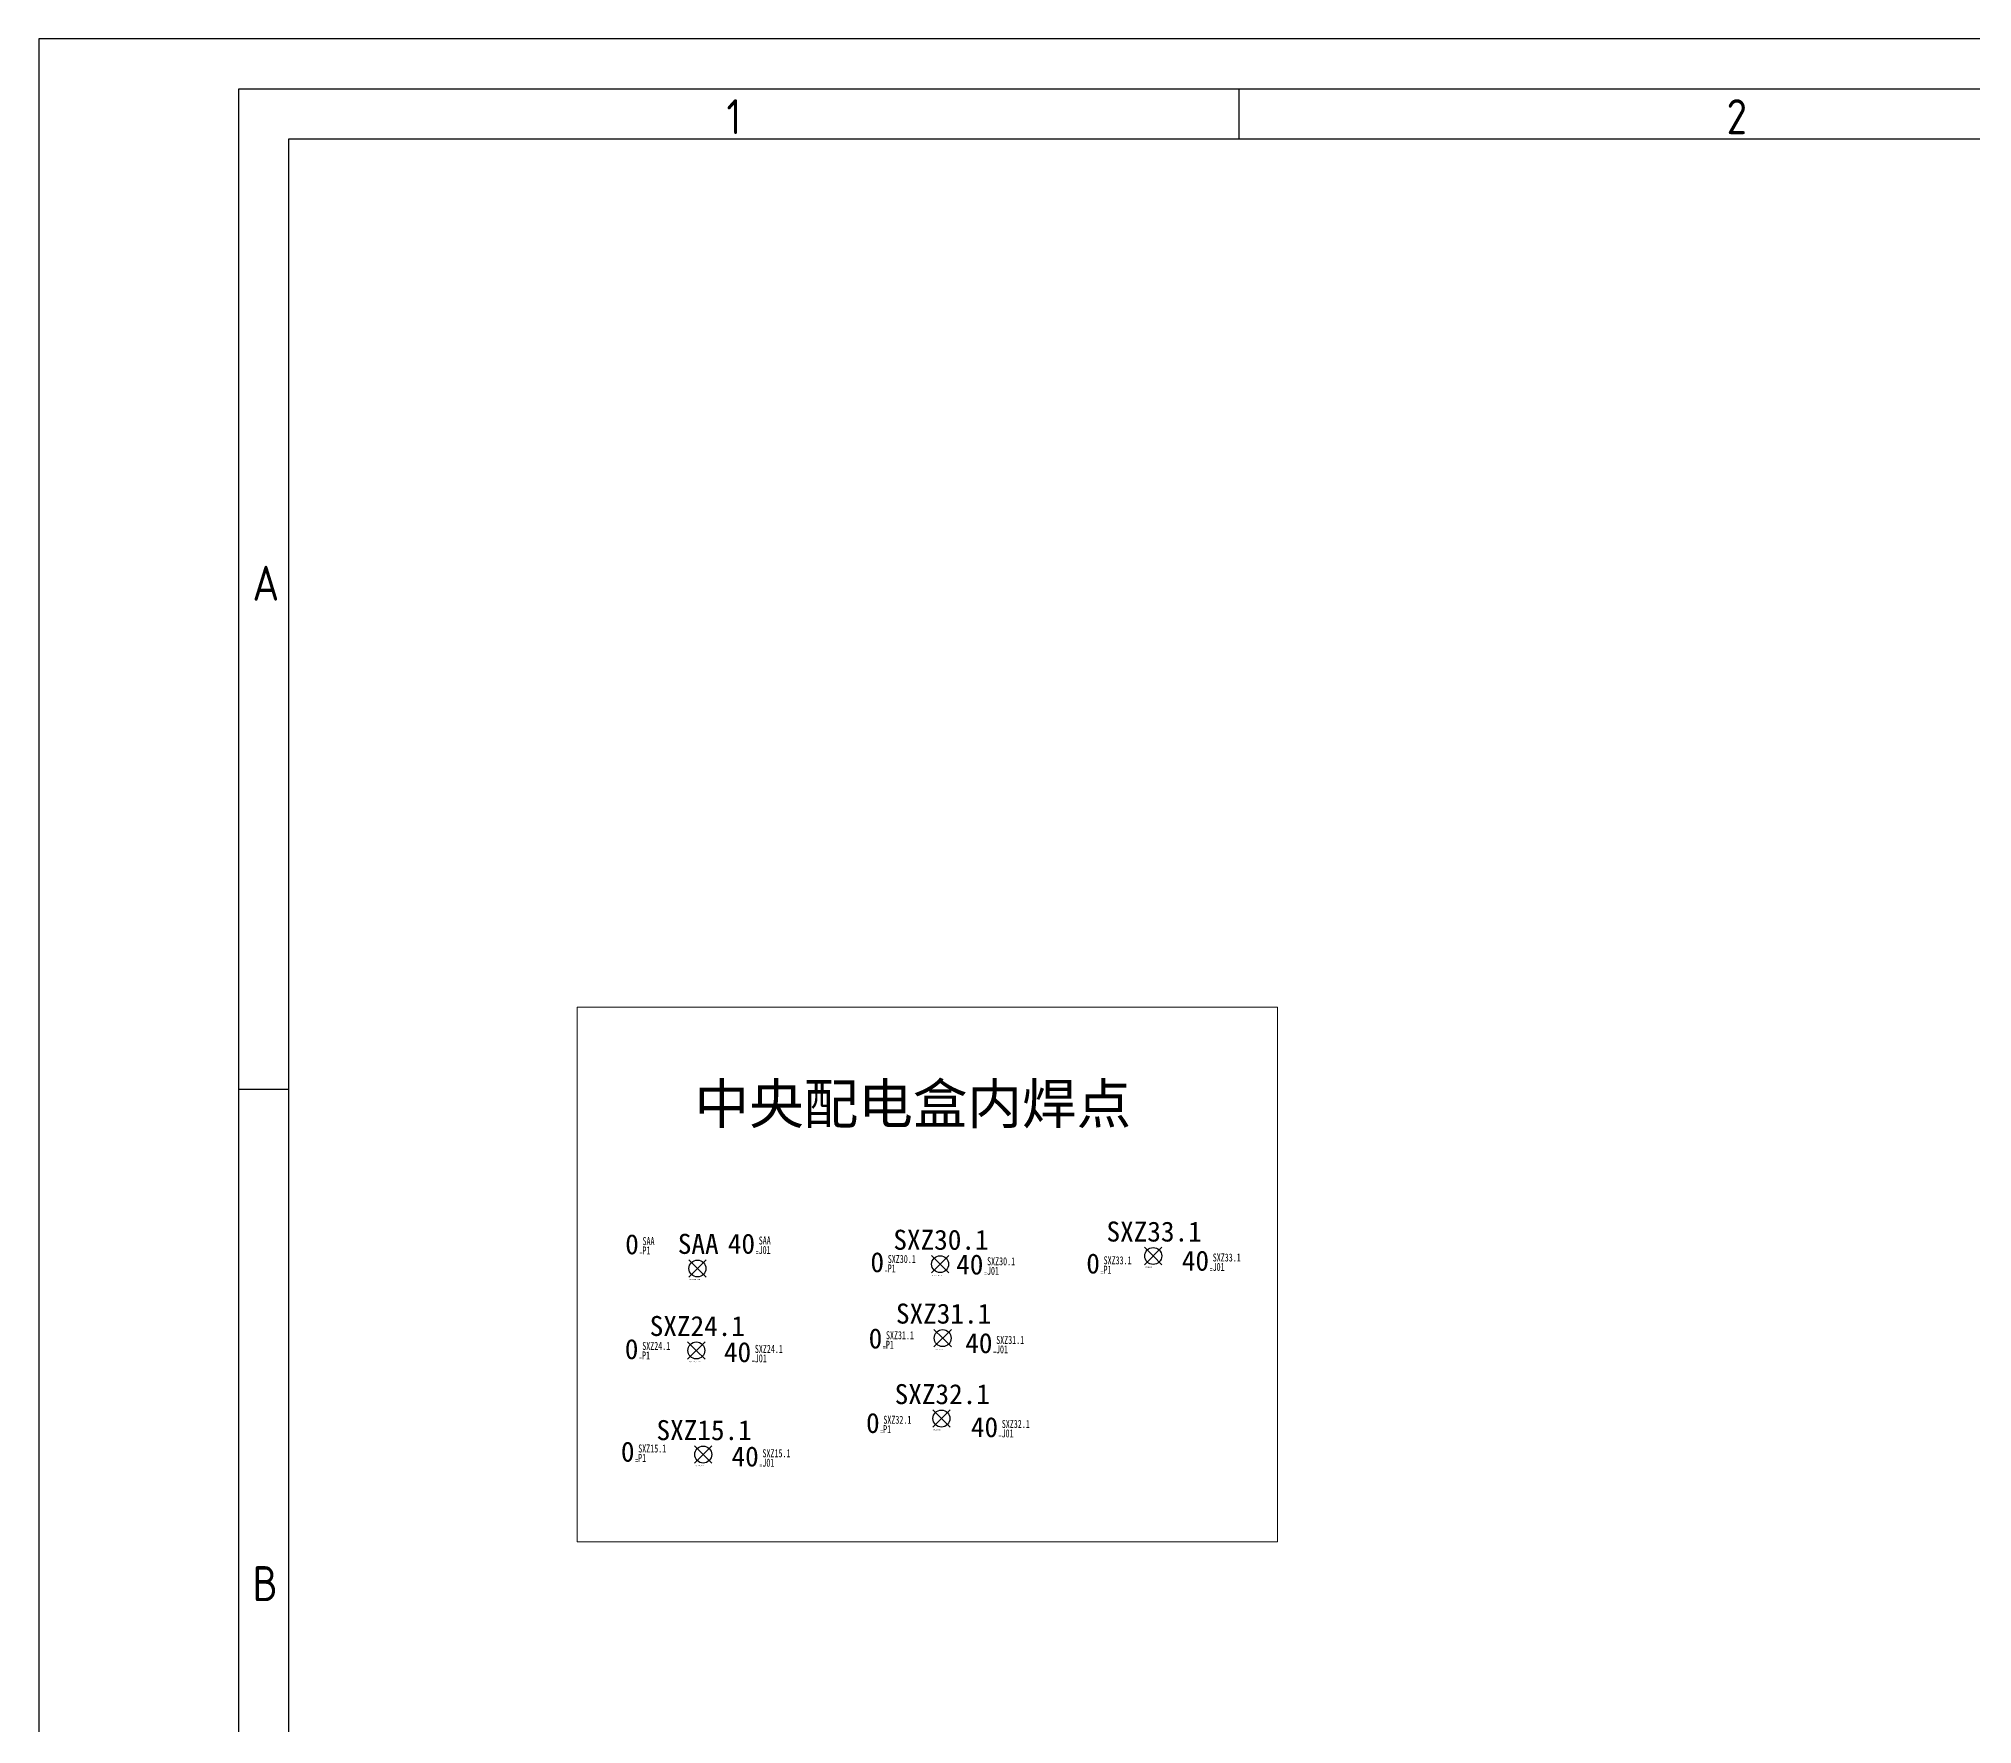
# Model space of a CAD drawing. Header units: millimetres. Extents: x -2653 to 6698, y -4403 to -42.
# Drawn here: x -185.4 to 7.9, y -505.8 to -337.3 of the extents above; entities that cross this region are included whole.
import ezdxf
from ezdxf.enums import TextEntityAlignment as Align

# ---------------------------------------------------------------- set-up
doc = ezdxf.new("R2010")
doc.units = ezdxf.units.MM
doc.header["$MEASUREMENT"] = 0
for name, color, linetype in [('4', 4, 'Continuous'), ('raw-data', 1, 'Continuous'), ('文字', 3, 'Continuous'), ('短路点', 4, 'Continuous'), ('短路点-E1', 53, 'Continuous'), ('短路点-短路线号', 2, 'Continuous'), ('节点长度-L', 32, 'Continuous'), ('轮廓线', 7, 'Continuous')]:
    doc.layers.add(name, color=color, linetype=linetype)
for name, color, linetype, plot in [('短路点-不打印', 10, 'Continuous', False), ('节点长度-E1', 53, 'Continuous', False), ('节点长度-E2', 53, 'Continuous', False), ('节点长度-不打印', 14, 'Continuous', False), ('隐藏-短路点信息', 4, 'Continuous', False)]:
    doc.layers.add(name, color=color, linetype=linetype, plot=plot)
doc.styles.add('CL', font='', dxfattribs={"height": 2})
doc.styles.add('GBHZ', font='gbenor.shx', dxfattribs={"bigfont": 'gbcbig.shx'})
doc.styles.add('灯泡', font='', dxfattribs={"width": 0.7})
doc.styles.get('CL').set_extended_font_data('SimSun')
doc.styles.get('灯泡').set_extended_font_data('NSimSun')

# ---------------------------------------------------------------- blocks, each defined once
blk = doc.blocks.new('短路点')
at = {"layer": '轮廓线', "color": 2, "linetype": 'ByBlock', "lineweight": -2}
for p, q in [((0, 0), (-0.87, 0.87)), ((-0.87, -0.87), (0.87, 0.87)), ((0, 0), (0.87, -0.87))]:
    blk.add_line(p, q, dxfattribs=at)
at = {"layer": '轮廓线', "color": 2, "linetype": 'ByBlock', "lineweight": -2, "const_width": 0.0983}
for points in [[(-0.87, -0.87), (0.87, 0.87)], [(-0.87, 0.87), (0.87, -0.87)]]:
    blk.add_lwpolyline(points, dxfattribs=at)
at = {"layer": '轮廓线', "linetype": 'ByBlock', "lineweight": -2}
blk.add_circle((0, 0), 0.847, dxfattribs=at)
at = {"layer": '短路点-E1', "color": 4, "ltscale": 0.5, "style": 'CL', "flags": 4}
blk.add_attdef('E1', text='', height=2, dxfattribs=at).set_placement((0.09, 2.44), align=Align.MIDDLE_CENTER)
at = {"layer": '短路点-不打印', "color": 4, "style": 'CL', "flags": 5}
for tag, p in [('右端线号', (0.85, 0.65)), ('左端线号', (0.85, 0.54)), ('绝缘长度', (0.85, 0.42)), ('剥皮', (0.85, 0.3)), ('绝缘', (0.85, 0.06)), ('位置', (0.85, -0.06)), ('回折', (0.85, 0.89)), ('回折长', (0.85, 0.77)), ('选项', (0.85, 0.18)), ('辅助', (0.85, -0.18)), ('搭接', (0.85, -0.29)), ('对应簧片', (0.85, -0.41))]:
    blk.add_attdef(tag, p, '', height=0.07, dxfattribs=at)
at = {"layer": '短路点-不打印', "color": 1, "style": 'CL', "flags": 5}
blk.add_attdef('备注', text='', height=0.3, dxfattribs=at).set_placement((0.85, -0.61), align=Align.MIDDLE_LEFT)
at = {"layer": '短路点-短路线号', "color": 4, "style": 'CL', "flags": 12}
blk.add_attdef('短路线号', text='', height=0.08, dxfattribs=at).set_placement((-0.8, -1.12), align=Align.MIDDLE_LEFT)
blk = doc.blocks.new('06A0TK')
for p, q in [((120, 836), (120, 831)), ((20, 736), (25, 736))]:
    blk.add_line(p, q)
for points in [[(0, 0), (1189, 0), (1189, 841), (0, 841)], [(1184, 5), (20, 5), (20, 836), (1184, 836)]]:
    blk.add_lwpolyline(points, close=True)
at = {"layer": '4'}
blk.add_lwpolyline([(1179, 10), (25, 10), (25, 831), (1179, 831)], close=True, dxfattribs=at)
at = {"style": 'GBHZ'}
for s, p in [('1', (68.76, 831.45)), ('2', (168.76, 831.45)), ('A', (21.37, 784.82)), ('B', (21.37, 684.82))]:
    blk.add_text(s, height=3.5, dxfattribs=at).set_placement(p)
blk = doc.blocks.new('图框')
at = {"color": 0}
blk.add_blockref('06A0TK', (-348, 0), dxfattribs=at)
at = {"color": 0, "style": '灯泡', "flags": 12}
blk.add_attdef('线束型号', text='', height=4, dxfattribs=at).set_placement((798.5, 45), align=Align.MIDDLE_CENTER)
at = {"color": 0, "style": '灯泡', "width": 0.9, "flags": 12}
for tag, height, p in [('线束名称', 5, (733.5, 40)), ('适用车型', 3, (808.5, 37.5)), ('方案号', 3, (808.5, 32.5)), ('图纸日期', 3, (808.5, 27.5)), ('公司名', 5, (728.5, 20)), ('通知书', 3, (808.5, 22.5)), ('识别号', 3, (808.5, 17.5)), ('图幅', 3, (789.75, 12.5)), ('质量', 3, (822.25, 12.5))]:
    blk.add_attdef(tag, text='', height=height, dxfattribs=at).set_placement(p, align=Align.MIDDLE_CENTER)
blk = doc.blocks.new('节点长度')
at = {"layer": '节点长度-E1', "color": 202, "ltscale": 0.5, "style": 'CL', "width": 0.7, "flags": 4}
blk.add_attdef('E1', text='', height=0.8, dxfattribs=at).set_placement((1.35, 0.93), align=Align.MIDDLE_LEFT)
at = {"layer": '节点长度-E2', "color": 202, "ltscale": 0.5, "style": 'CL', "width": 0.7, "flags": 4}
blk.add_attdef('E2', text='', height=0.8, dxfattribs=at).set_placement((1.34, -0.01), align=Align.MIDDLE_LEFT)
at = {"layer": '节点长度-L', "color": 1, "ltscale": 0.5, "style": 'CL', "flags": 4}
blk.add_attdef('L', text='', height=2, dxfattribs=at).set_placement((0.98, 0.61), align=Align.MIDDLE_RIGHT)
at = {"layer": '节点长度-不打印', "color": 202, "ltscale": 0.5, "style": 'CL', "width": 0.7}
blk.add_text('=', height=0.5, dxfattribs=at).set_placement((1.19, -0.27), align=Align.MIDDLE_CENTER)
at = {"layer": '节点长度-不打印', "color": 1, "style": 'CL', "width": 0.8, "flags": 13}
blk.add_attdef('选项', text='', height=0.1, dxfattribs=at).set_placement((0.33, -0.1), align=Align.MIDDLE_CENTER)

msp = doc.modelspace()

# ---------------------------------------------------------------- linework, layer by layer
at = {"layer": '轮廓线', "lineweight": 0}
msp.add_lwpolyline([(-131.59, -434.07), (-61.59, -434.07), (-61.59, -487.53), (-131.59, -487.53)], close=True, dxfattribs=at)

# ---------------------------------------------------------------- block references
msp.add_blockref('图框', (162.57, -1178.27))
at = {"lineweight": 25}
ref = msp.add_blockref('短路点', (-74, -458.95), dxfattribs=at)
ref.add_attrib('E1', 'SXZ33.1', dxfattribs={"layer": '短路点-E1', "color": 4, "ltscale": 0.5, "height": 2, "style": 'CL'}).set_placement((-73.91, -456.51), align=Align.MIDDLE_CENTER)
ref.add_attrib('短路线号', 'EBA/EBB/EBC', dxfattribs={"layer": '短路点-短路线号', "color": 4, "height": 0.08, "style": 'CL'}).set_placement((-74.8, -460.07), align=Align.MIDDLE_LEFT)
ref = msp.add_blockref('节点长度', (-126.41, -458.39), dxfattribs=at)
ref.add_attrib('L', '0', dxfattribs={"layer": '节点长度-L', "color": 1, "ltscale": 0.5, "height": 2, "style": 'CL'}).set_placement((-125.43, -457.78), align=Align.MIDDLE_RIGHT)
ref.add_attrib('E1', 'SAA', dxfattribs={"layer": '节点长度-E1', "color": 202, "ltscale": 0.5, "height": 0.8, "style": 'CL', "width": 0.7}).set_placement((-125.06, -457.46), align=Align.MIDDLE_LEFT)
ref.add_attrib('E2', 'P1', dxfattribs={"layer": '节点长度-E2', "color": 202, "ltscale": 0.5, "height": 0.8, "style": 'CL', "width": 0.7}).set_placement((-125.07, -458.4), align=Align.MIDDLE_LEFT)
ref = msp.add_blockref('节点长度', (-114.79, -458.33), dxfattribs=at)
ref.add_attrib('L', '40', dxfattribs={"layer": '节点长度-L', "color": 1, "ltscale": 0.5, "height": 2, "style": 'CL'}).set_placement((-113.81, -457.72), align=Align.MIDDLE_RIGHT)
ref.add_attrib('E1', 'SAA', dxfattribs={"layer": '节点长度-E1', "color": 202, "ltscale": 0.5, "height": 0.8, "style": 'CL', "width": 0.7}).set_placement((-113.44, -457.4), align=Align.MIDDLE_LEFT)
ref.add_attrib('E2', 'J01', dxfattribs={"layer": '节点长度-E2', "color": 202, "ltscale": 0.5, "height": 0.8, "style": 'CL', "width": 0.7}).set_placement((-113.45, -458.35), align=Align.MIDDLE_LEFT)
ref = msp.add_blockref('短路点', (-95.31, -459.77), dxfattribs=at)
ref.add_attrib('E1', 'SXZ30.1', dxfattribs={"layer": '短路点-E1', "color": 4, "ltscale": 0.5, "height": 2, "style": 'CL'}).set_placement((-95.22, -457.33), align=Align.MIDDLE_CENTER)
ref.add_attrib('短路线号', 'NF17A/NF17B/NF17C', dxfattribs={"layer": '短路点-短路线号', "color": 4, "height": 0.08, "style": 'CL'}).set_placement((-96.11, -460.89), align=Align.MIDDLE_LEFT)
ref = msp.add_blockref('节点长度', (-101.89, -460.18), dxfattribs=at)
ref.add_attrib('L', '0', dxfattribs={"layer": '节点长度-L', "color": 1, "ltscale": 0.5, "height": 2, "style": 'CL'}).set_placement((-100.91, -459.57), align=Align.MIDDLE_RIGHT)
ref.add_attrib('E1', 'SXZ30.1', dxfattribs={"layer": '节点长度-E1', "color": 202, "ltscale": 0.5, "height": 0.8, "style": 'CL', "width": 0.7}).set_placement((-100.54, -459.25), align=Align.MIDDLE_LEFT)
ref.add_attrib('E2', 'P1', dxfattribs={"layer": '节点长度-E2', "color": 202, "ltscale": 0.5, "height": 0.8, "style": 'CL', "width": 0.7}).set_placement((-100.55, -460.19), align=Align.MIDDLE_LEFT)
ref = msp.add_blockref('节点长度', (-91.96, -460.41), dxfattribs=at)
ref.add_attrib('L', '40', dxfattribs={"layer": '节点长度-L', "color": 1, "ltscale": 0.5, "height": 2, "style": 'CL'}).set_placement((-90.98, -459.8), align=Align.MIDDLE_RIGHT)
ref.add_attrib('E1', 'SXZ30.1', dxfattribs={"layer": '节点长度-E1', "color": 202, "ltscale": 0.5, "height": 0.8, "style": 'CL', "width": 0.7}).set_placement((-90.61, -459.48), align=Align.MIDDLE_LEFT)
ref.add_attrib('E2', 'J01', dxfattribs={"layer": '节点长度-E2', "color": 202, "ltscale": 0.5, "height": 0.8, "style": 'CL', "width": 0.7}).set_placement((-90.62, -460.43), align=Align.MIDDLE_LEFT)
ref = msp.add_blockref('节点长度', (-80.31, -460.31), dxfattribs=at)
ref.add_attrib('L', '0', dxfattribs={"layer": '节点长度-L', "color": 1, "ltscale": 0.5, "height": 2, "style": 'CL'}).set_placement((-79.33, -459.7), align=Align.MIDDLE_RIGHT)
ref.add_attrib('E1', 'SXZ33.1', dxfattribs={"layer": '节点长度-E1', "color": 202, "ltscale": 0.5, "height": 0.8, "style": 'CL', "width": 0.7}).set_placement((-78.96, -459.38), align=Align.MIDDLE_LEFT)
ref.add_attrib('E2', 'P1', dxfattribs={"layer": '节点长度-E2', "color": 202, "ltscale": 0.5, "height": 0.8, "style": 'CL', "width": 0.7}).set_placement((-78.97, -460.32), align=Align.MIDDLE_LEFT)
ref = msp.add_blockref('节点长度', (-69.4, -460.03), dxfattribs=at)
ref.add_attrib('L', '40', dxfattribs={"layer": '节点长度-L', "color": 1, "ltscale": 0.5, "height": 2, "style": 'CL'}).set_placement((-68.42, -459.42), align=Align.MIDDLE_RIGHT)
ref.add_attrib('E1', 'SXZ33.1', dxfattribs={"layer": '节点长度-E1', "color": 202, "ltscale": 0.5, "height": 0.8, "style": 'CL', "width": 0.7}).set_placement((-68.05, -459.1), align=Align.MIDDLE_LEFT)
ref.add_attrib('E2', 'J01', dxfattribs={"layer": '节点长度-E2', "color": 202, "ltscale": 0.5, "height": 0.8, "style": 'CL', "width": 0.7}).set_placement((-68.06, -460.04), align=Align.MIDDLE_LEFT)
ref = msp.add_blockref('短路点', (-95.05, -467.16), dxfattribs=at)
ref.add_attrib('E1', 'SXZ31.1', dxfattribs={"layer": '短路点-E1', "color": 4, "ltscale": 0.5, "height": 2, "style": 'CL'}).set_placement((-94.96, -464.71), align=Align.MIDDLE_CENTER)
ref.add_attrib('短路线号', 'I3A/I3B/I3C/I3D', dxfattribs={"layer": '短路点-短路线号', "color": 4, "height": 0.08, "style": 'CL'}).set_placement((-95.85, -468.28), align=Align.MIDDLE_LEFT)
ref = msp.add_blockref('短路点', (-119.68, -468.39), dxfattribs=at)
ref.add_attrib('E1', 'SXZ24.1', dxfattribs={"layer": '短路点-E1', "color": 4, "ltscale": 0.5, "height": 2, "style": 'CL'}).set_placement((-119.58, -465.95), align=Align.MIDDLE_CENTER)
ref.add_attrib('短路线号', 'N2B/N2E/N2C/N2D/N2A', dxfattribs={"layer": '短路点-短路线号', "color": 4, "height": 0.08, "style": 'CL'}).set_placement((-120.47, -469.52), align=Align.MIDDLE_LEFT)
ref = msp.add_blockref('节点长度', (-126.45, -468.88), dxfattribs=at)
ref.add_attrib('L', '0', dxfattribs={"layer": '节点长度-L', "color": 1, "ltscale": 0.5, "height": 2, "style": 'CL'}).set_placement((-125.47, -468.26), align=Align.MIDDLE_RIGHT)
ref.add_attrib('E1', 'SXZ24.1', dxfattribs={"layer": '节点长度-E1', "color": 202, "ltscale": 0.5, "height": 0.8, "style": 'CL', "width": 0.7}).set_placement((-125.09, -467.94), align=Align.MIDDLE_LEFT)
ref.add_attrib('E2', 'P1', dxfattribs={"layer": '节点长度-E2', "color": 202, "ltscale": 0.5, "height": 0.8, "style": 'CL', "width": 0.7}).set_placement((-125.11, -468.89), align=Align.MIDDLE_LEFT)
ref = msp.add_blockref('节点长度', (-115.18, -469.17), dxfattribs=at)
ref.add_attrib('L', '40', dxfattribs={"layer": '节点长度-L', "color": 1, "ltscale": 0.5, "height": 2, "style": 'CL'}).set_placement((-114.2, -468.56), align=Align.MIDDLE_RIGHT)
ref.add_attrib('E1', 'SXZ24.1', dxfattribs={"layer": '节点长度-E1', "color": 202, "ltscale": 0.5, "height": 0.8, "style": 'CL', "width": 0.7}).set_placement((-113.83, -468.24), align=Align.MIDDLE_LEFT)
ref.add_attrib('E2', 'J01', dxfattribs={"layer": '节点长度-E2', "color": 202, "ltscale": 0.5, "height": 0.8, "style": 'CL', "width": 0.7}).set_placement((-113.84, -469.18), align=Align.MIDDLE_LEFT)
ref = msp.add_blockref('节点长度', (-102.07, -467.8), dxfattribs=at)
ref.add_attrib('L', '0', dxfattribs={"layer": '节点长度-L', "color": 1, "ltscale": 0.5, "height": 2, "style": 'CL'}).set_placement((-101.09, -467.19), align=Align.MIDDLE_RIGHT)
ref.add_attrib('E1', 'SXZ31.1', dxfattribs={"layer": '节点长度-E1', "color": 202, "ltscale": 0.5, "height": 0.8, "style": 'CL', "width": 0.7}).set_placement((-100.72, -466.87), align=Align.MIDDLE_LEFT)
ref.add_attrib('E2', 'P1', dxfattribs={"layer": '节点长度-E2', "color": 202, "ltscale": 0.5, "height": 0.8, "style": 'CL', "width": 0.7}).set_placement((-100.73, -467.82), align=Align.MIDDLE_LEFT)
ref = msp.add_blockref('节点长度', (-91.05, -468.27), dxfattribs=at)
ref.add_attrib('L', '40', dxfattribs={"layer": '节点长度-L', "color": 1, "ltscale": 0.5, "height": 2, "style": 'CL'}).set_placement((-90.07, -467.66), align=Align.MIDDLE_RIGHT)
ref.add_attrib('E1', 'SXZ31.1', dxfattribs={"layer": '节点长度-E1', "color": 202, "ltscale": 0.5, "height": 0.8, "style": 'CL', "width": 0.7}).set_placement((-89.7, -467.34), align=Align.MIDDLE_LEFT)
ref.add_attrib('E2', 'J01', dxfattribs={"layer": '节点长度-E2', "color": 202, "ltscale": 0.5, "height": 0.8, "style": 'CL', "width": 0.7}).set_placement((-89.72, -468.28), align=Align.MIDDLE_LEFT)
ref = msp.add_blockref('短路点', (-95.18, -475.2), dxfattribs=at)
ref.add_attrib('E1', 'SXZ32.1', dxfattribs={"layer": '短路点-E1', "color": 4, "ltscale": 0.5, "height": 2, "style": 'CL'}).set_placement((-95.09, -472.76), align=Align.MIDDLE_CENTER)
ref.add_attrib('短路线号', 'GDA/GDB/GDC', dxfattribs={"layer": '短路点-短路线号', "color": 4, "height": 0.08, "style": 'CL'}).set_placement((-95.98, -476.33), align=Align.MIDDLE_LEFT)
ref = msp.add_blockref('短路点', (-118.99, -478.8), dxfattribs=at)
ref.add_attrib('E1', 'SXZ15.1', dxfattribs={"layer": '短路点-E1', "color": 4, "ltscale": 0.5, "height": 2, "style": 'CL'}).set_placement((-118.9, -476.36), align=Align.MIDDLE_CENTER)
ref.add_attrib('短路线号', '101H/101J/101E', dxfattribs={"layer": '短路点-短路线号', "color": 4, "height": 0.08, "style": 'CL'}).set_placement((-119.79, -479.92), align=Align.MIDDLE_LEFT)
ref = msp.add_blockref('节点长度', (-102.33, -476.25), dxfattribs=at)
ref.add_attrib('L', '0', dxfattribs={"layer": '节点长度-L', "color": 1, "ltscale": 0.5, "height": 2, "style": 'CL'}).set_placement((-101.35, -475.64), align=Align.MIDDLE_RIGHT)
ref.add_attrib('E1', 'SXZ32.1', dxfattribs={"layer": '节点长度-E1', "color": 202, "ltscale": 0.5, "height": 0.8, "style": 'CL', "width": 0.7}).set_placement((-100.98, -475.32), align=Align.MIDDLE_LEFT)
ref.add_attrib('E2', 'P1', dxfattribs={"layer": '节点长度-E2', "color": 202, "ltscale": 0.5, "height": 0.8, "style": 'CL', "width": 0.7}).set_placement((-101, -476.26), align=Align.MIDDLE_LEFT)
ref = msp.add_blockref('节点长度', (-90.5, -476.67), dxfattribs=at)
ref.add_attrib('L', '40', dxfattribs={"layer": '节点长度-L', "color": 1, "ltscale": 0.5, "height": 2, "style": 'CL'}).set_placement((-89.51, -476.06), align=Align.MIDDLE_RIGHT)
ref.add_attrib('E1', 'SXZ32.1', dxfattribs={"layer": '节点长度-E1', "color": 202, "ltscale": 0.5, "height": 0.8, "style": 'CL', "width": 0.7}).set_placement((-89.14, -475.74), align=Align.MIDDLE_LEFT)
ref.add_attrib('E2', 'J01', dxfattribs={"layer": '节点长度-E2', "color": 202, "ltscale": 0.5, "height": 0.8, "style": 'CL', "width": 0.7}).set_placement((-89.16, -476.68), align=Align.MIDDLE_LEFT)
ref = msp.add_blockref('节点长度', (-126.84, -479.12), dxfattribs=at)
ref.add_attrib('L', '0', dxfattribs={"layer": '节点长度-L', "color": 1, "ltscale": 0.5, "height": 2, "style": 'CL'}).set_placement((-125.86, -478.51), align=Align.MIDDLE_RIGHT)
ref.add_attrib('E1', 'SXZ15.1', dxfattribs={"layer": '节点长度-E1', "color": 202, "ltscale": 0.5, "height": 0.8, "style": 'CL', "width": 0.7}).set_placement((-125.49, -478.19), align=Align.MIDDLE_LEFT)
ref.add_attrib('E2', 'P1', dxfattribs={"layer": '节点长度-E2', "color": 202, "ltscale": 0.5, "height": 0.8, "style": 'CL', "width": 0.7}).set_placement((-125.5, -479.13), align=Align.MIDDLE_LEFT)
ref = msp.add_blockref('节点长度', (-114.42, -479.6), dxfattribs=at)
ref.add_attrib('L', '40', dxfattribs={"layer": '节点长度-L', "color": 1, "ltscale": 0.5, "height": 2, "style": 'CL'}).set_placement((-113.44, -478.99), align=Align.MIDDLE_RIGHT)
ref.add_attrib('E1', 'SXZ15.1', dxfattribs={"layer": '节点长度-E1', "color": 202, "ltscale": 0.5, "height": 0.8, "style": 'CL', "width": 0.7}).set_placement((-113.07, -478.67), align=Align.MIDDLE_LEFT)
ref.add_attrib('E2', 'J01', dxfattribs={"layer": '节点长度-E2', "color": 202, "ltscale": 0.5, "height": 0.8, "style": 'CL', "width": 0.7}).set_placement((-113.08, -479.61), align=Align.MIDDLE_LEFT)
at = {"layer": 'raw-data', "color": 2, "lineweight": -3}
ref = msp.add_blockref('短路点', (-119.57, -460.2), dxfattribs=at)
ref.add_attrib('E1', 'SAA', dxfattribs={"layer": '短路点', "color": 4, "ltscale": 0.5, "height": 2, "style": 'CL'}).set_placement((-119.49, -457.74), align=Align.MIDDLE_CENTER)
ref.add_attrib('短路线号', 'AA12C/AA12B/AA12A', dxfattribs={"layer": '隐藏-短路点信息', "color": 4, "height": 0.08, "style": 'CL'}).set_placement((-120.38, -461.3), align=Align.MIDDLE_LEFT)

# ---------------------------------------------------------------- texts
at = {"layer": '文字', "lineweight": 0, "style": '灯泡'}
msp.add_text('中央配电盒内焊点', height=4, dxfattribs=at).set_placement((-119.86, -445.73))

doc.saveas('drawing.dxf')
